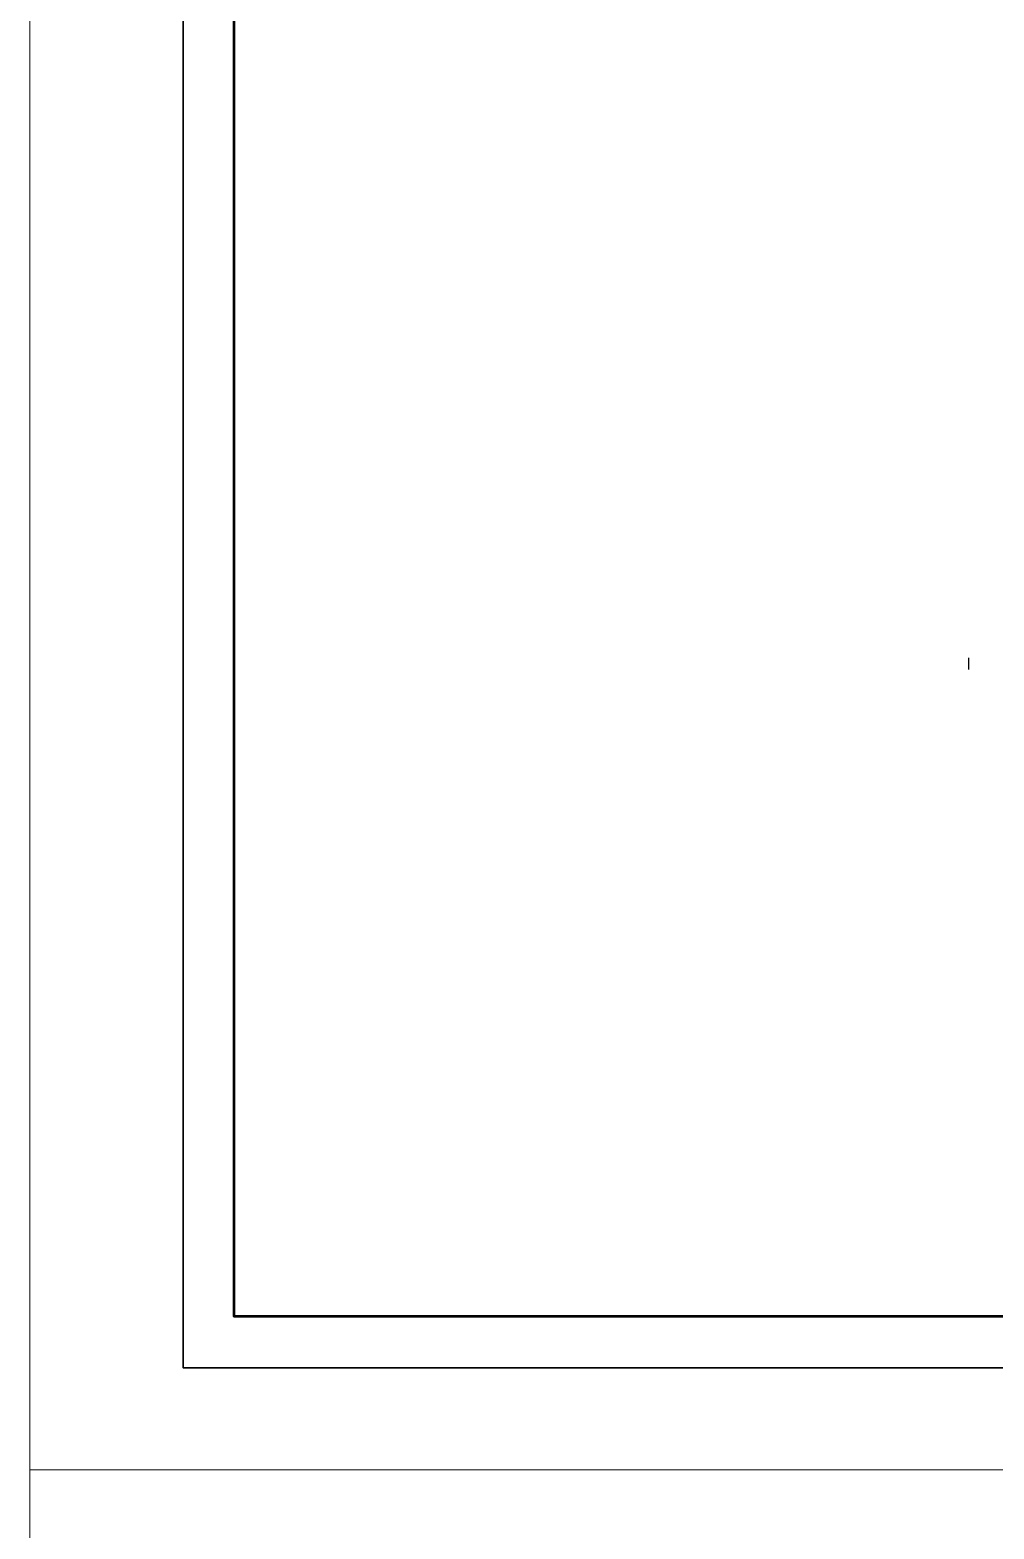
# Model space of a CAD drawing. Header units: centimetres. Extents: x 134057 to 145613, y 5028 to 39996.
# Drawn here: x 134078 to 135294, y 24624 to 26513 of the extents above; entities that cross this region are included whole.
import ezdxf

# ---------------------------------------------------------------- set-up
doc = ezdxf.new("R2010")
doc.units = ezdxf.units.CM
doc.layers.add('dinding', color=151, linetype='Continuous')
doc.layers.add('Kertas', color=252, linetype='Continuous', lineweight=20)
doc.layers.add('Legenda', color=252, linetype='Continuous', lineweight=20)

msp = doc.modelspace()

# ---------------------------------------------------------------- linework, layer by layer
at = {"layer": 'dinding'}
msp.add_line((135261.386, 25722.129), (135261.386, 25707.129), dxfattribs=at)
at = {"layer": 'Kertas'}
for points in [[(134078.342, 28519.471), (139416.657, 28519.471), (139416.657, 24699.039), (134078.342, 24699.039)], [(134078.342, 24699.039), (139416.657, 24699.039), (139416.657, 20878.606), (134078.342, 20878.606)]]:
    msp.add_lwpolyline(points, close=True, dxfattribs=at)
at = {"layer": 'Legenda', "color": 5, "lineweight": 30}
msp.add_lwpolyline([(134271.293, 28326.52), (139288.023, 28326.52), (139288.023, 24827.673), (134271.293, 24827.673)], close=True, dxfattribs=at)
at = {"layer": 'Legenda', "color": 1, "lineweight": 50}
msp.add_lwpolyline([(134335.61, 28262.203), (138387.584, 28262.203), (138387.584, 24891.99), (134335.61, 24891.99)], close=True, dxfattribs=at)

doc.saveas('drawing.dxf')
